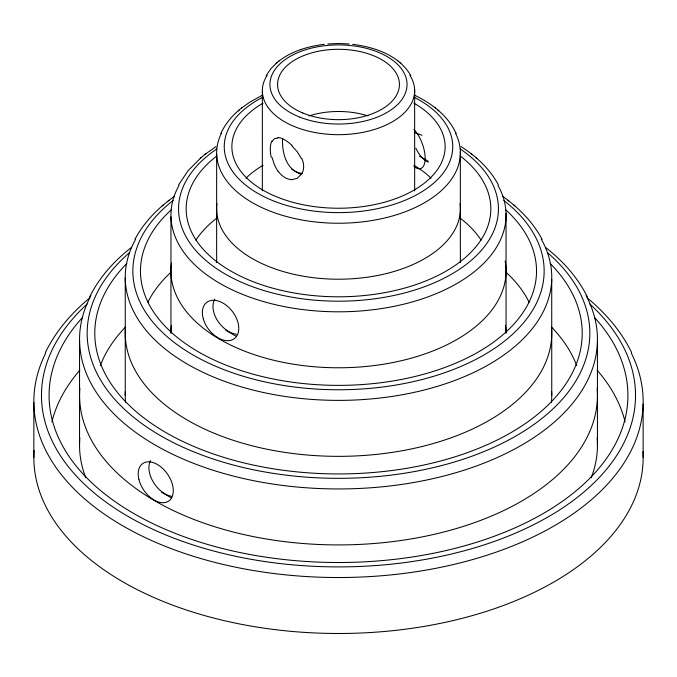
<?xml version="1.0" encoding="UTF-8"?>
<svg xmlns="http://www.w3.org/2000/svg" width="677" height="677" viewBox="0 0 677 677"><rect width="100%" height="100%" fill="white"/><g stroke="black" fill="none" stroke-linecap="round" stroke-linejoin="round"><path stroke-width="1.02" d="M33.85 457.601L33.85 402.443M79.547 340.133L79.547 445.161M125.245 277.951L125.245 395.41M170.968 216.835L170.942 333.228A167.557 96.735 0 0 1 171.518 325.231M216.657 154.17L216.64 262.608M262.337 190.88L262.354 91.505M282.588 138.328C281.725 151.766 286.244 171.493 302.086 173.43M272.069 141.51L274.447 138.607L278.162 137.99M220.812 133.572C224.916 124.458 231.382 116.512 239.032 110.114M45.401 352.514C55.734 331.222 71.55 312.943 89.736 297.956M89.44 297.364C99.07 277.519 114.252 260.823 131.558 247.342M134.943 239.32C141.908 226.211 151.733 214.744 163.039 205.173M178.669 184.787L188.155 170.612L201.035 157.648M266.129 75.731L270.775 68.8L277.028 62.589M301.257 174.37L297.296 178.186L292.024 179.701M278.323 61.531C291.398 51.181 307.984 46.341 324.317 44.318M241.621 107.998L249.864 102.109L262.608 95.102M204.911 154.466L215.997 146.57M168.209 200.942L174.581 196.161M276.208 63.266L279.119 60.871M238.211 110.791L242.417 107.347M200.214 158.325L205.706 153.814M162.218 205.85L169.005 200.282M300.495 49.692L301.121 49.489M327.829 43.963L338.5 43.514L349.171 43.963M352.683 44.318C374.719 47.094 399.269 55.319 410.871 75.731M414.392 95.102C431.63 103.344 448.14 115.742 456.188 133.572M461.003 146.57C476.092 156.252 489.835 168.801 498.331 184.787M502.419 196.161C518.43 207.543 532.816 221.828 542.057 239.32M545.442 247.342C562.748 260.823 577.93 277.519 587.56 297.364M397.881 60.871L398.677 61.531M399.972 62.589L400.792 63.266M434.583 107.347L435.379 107.998M437.968 110.114L438.789 110.791M471.294 153.814L472.089 154.466M475.965 157.648L476.786 158.325M507.995 200.282L508.791 200.942M513.961 205.173L514.782 205.85M587.264 297.956C605.45 312.943 621.266 331.222 631.599 352.514M292.024 145.995L297.296 151.8L301.257 158.359M278.162 171.696L274.447 164.993L272.069 157.513M643.125 404.059L643.15 457.601M597.427 341.504L597.452 445.161M551.721 279.347L551.755 395.41M506.032 213.306L506.057 332.17M460.343 151.597L460.36 262.608M414.646 89.897L414.662 190.956M460.03 203.659A121.86 70.357 0 0 1 338.5 279.212A121.86 70.357 0 0 1 216.97 203.659M419.351 156.209A121.86 70.357 0 0 1 428.042 161.134M428.439 162.125A22.756 10.35 68.8 0 1 415.822 148.221M505.16 261.051A167.557 96.735 0 0 1 340.235 367.772A167.557 96.735 0 0 1 171.518 263.04M551.645 329.31A213.255 123.121 0 0 1 338.5 456.349A213.255 123.121 0 0 1 125.355 329.31M597.148 388.2A258.952 149.507 0 0 1 338.5 544.917A258.952 149.507 0 0 1 79.852 388.2M413.901 103.132A106.627 61.565 0 0 1 413.901 190.195A106.627 61.565 0 0 1 263.099 190.195A106.627 61.565 0 0 1 263.099 103.132M460.25 156.006A152.325 87.942 0 0 1 441.04 273.889A152.325 87.942 0 0 1 235.96 273.889A152.325 87.942 0 0 1 216.75 156.006M414.366 132.59A152.325 87.942 0 0 1 422.016 135.307M505.685 209.768A198.022 114.328 0 0 1 467.9 357.583A198.022 114.328 0 0 1 209.1 357.583A198.022 114.328 0 0 1 171.315 209.768M550.173 263.48A243.72 140.714 0 0 1 338.5 473.934A243.72 140.714 0 0 1 126.827 263.48M642.972 451.534A304.65 175.885 0 0 1 337.62 633.486A304.65 175.885 0 0 1 34.095 450.527M594.406 317.369A289.417 167.092 0 0 1 338.5 562.511A289.417 167.092 0 0 1 82.594 317.369M51.909 421.881A289.417 167.092 0 0 1 79.852 370.192M597.148 370.192A289.417 167.092 0 0 1 625.091 421.881M597.148 437.951A258.952 149.507 0 0 1 591.266 477.657M85.734 477.657A258.952 149.507 0 0 1 79.852 437.951M171.408 497.849A243.72 140.714 0 0 1 161.668 492.247M100.298 365.648A243.72 140.714 0 0 1 125.397 327.135M551.603 327.135A243.72 140.714 0 0 1 576.702 365.648M171.535 496.283A22.823 14.386 54.9 0 1 153.222 481.922A22.823 14.386 54.9 0 1 150.514 460.665M551.645 391.492A213.255 123.121 0 0 1 551.425 402.265M125.575 402.265A213.255 123.121 0 0 1 125.355 391.492M147.882 302.264A198.022 114.328 0 0 1 171.315 271.959M505.685 271.959A198.022 114.328 0 0 1 529.118 302.264M505.482 325.231A167.557 96.735 0 0 1 506.057 333.228M236.205 336.198A152.325 87.942 0 0 1 225.636 330.097M195.848 240.2A152.325 87.942 0 0 1 216.75 218.189M460.25 218.189A152.325 87.942 0 0 1 481.152 240.2M236.51 334.243A22.79 15.029 51.6 0 1 217.283 320.229A22.79 15.029 51.6 0 1 214.871 299.048M245.979 178.246A106.627 61.565 0 0 1 263.099 165.323M413.901 165.323A106.627 61.565 0 0 1 431.021 178.246M413.833 129.383A22.722 9.901 70 0 1 425.156 158.173A22.722 9.901 70 0 1 413.952 166.508M301.231 174.497A60.93 35.179 0 0 1 291.719 169.208M308.932 115.911A60.93 35.179 0 0 1 368.068 115.911M301.756 158.291A22.129 16.087 41.5 0 1 301.333 174.429M292.007 179.6A22.172 15.656 73 0 1 278.323 171.484M271.24 157.343A22.129 9.546 71.6 0 1 271.866 141.138M277.875 137.516A22.172 9.207 49.9 0 1 292.159 145.589M409.864 75.333A76.162 43.971 0 0 1 338.5 134.672A76.162 43.971 0 0 1 267.136 75.333M455.426 133.064A121.86 70.357 0 0 1 338.5 223.241A121.86 70.357 0 0 1 221.574 133.064M414.189 97.26A114.244 65.957 0 0 1 420.916 192.344A114.244 65.957 0 0 1 256.084 192.344A114.244 65.957 0 0 1 262.811 97.26M497.95 185.346A167.557 96.735 0 0 1 338.5 311.809A167.557 96.735 0 0 1 179.05 185.346M460.199 148.94A159.941 92.343 0 0 1 448.563 275.852A159.941 92.343 0 0 1 228.437 275.852A159.941 92.343 0 0 1 216.801 148.94M541.321 239.209A213.255 123.121 0 0 1 338.5 400.378A213.255 123.121 0 0 1 135.679 239.209M503.916 200.51A205.639 118.72 0 0 1 476.498 359.064A205.639 118.72 0 0 1 200.502 359.064A205.639 118.72 0 0 1 173.084 200.51M586.079 295.621A258.952 149.507 0 0 1 338.5 488.946A258.952 149.507 0 0 1 90.921 295.621M547.668 252.775A251.336 145.106 0 0 1 504.128 442.369A251.336 145.106 0 0 1 172.872 442.369A251.336 145.106 0 0 1 129.332 252.775M631.277 353.005A304.65 175.885 0 0 1 338.5 577.523A304.65 175.885 0 0 1 45.723 353.005M589.895 304.075A297.034 171.493 0 0 1 532.3 525.369A297.034 171.493 0 0 1 144.7 525.369A297.034 171.493 0 0 1 87.105 304.075M203.345 319.087A22.798 14.886 52.5 0 0 234.344 338.635A22.798 14.886 52.5 0 0 224.011 303.694A22.798 14.886 52.5 0 0 203.345 319.087M138.988 479.731A22.823 14.327 55.3 0 0 168.624 501.115A22.823 14.327 55.3 0 0 159.628 465.962A22.823 14.327 55.3 0 0 138.988 479.731M302.746 112.966A60.93 35.179 0 0 0 399.1 88.112A60.93 35.179 0 0 0 313.646 52.357A60.93 35.179 0 0 0 302.746 112.966M300.08 117.256A68.546 39.571 0 0 0 406.869 87.299A68.546 39.571 0 0 0 308.551 48.879A68.546 39.571 0 0 0 300.08 117.256"/></g></svg>
